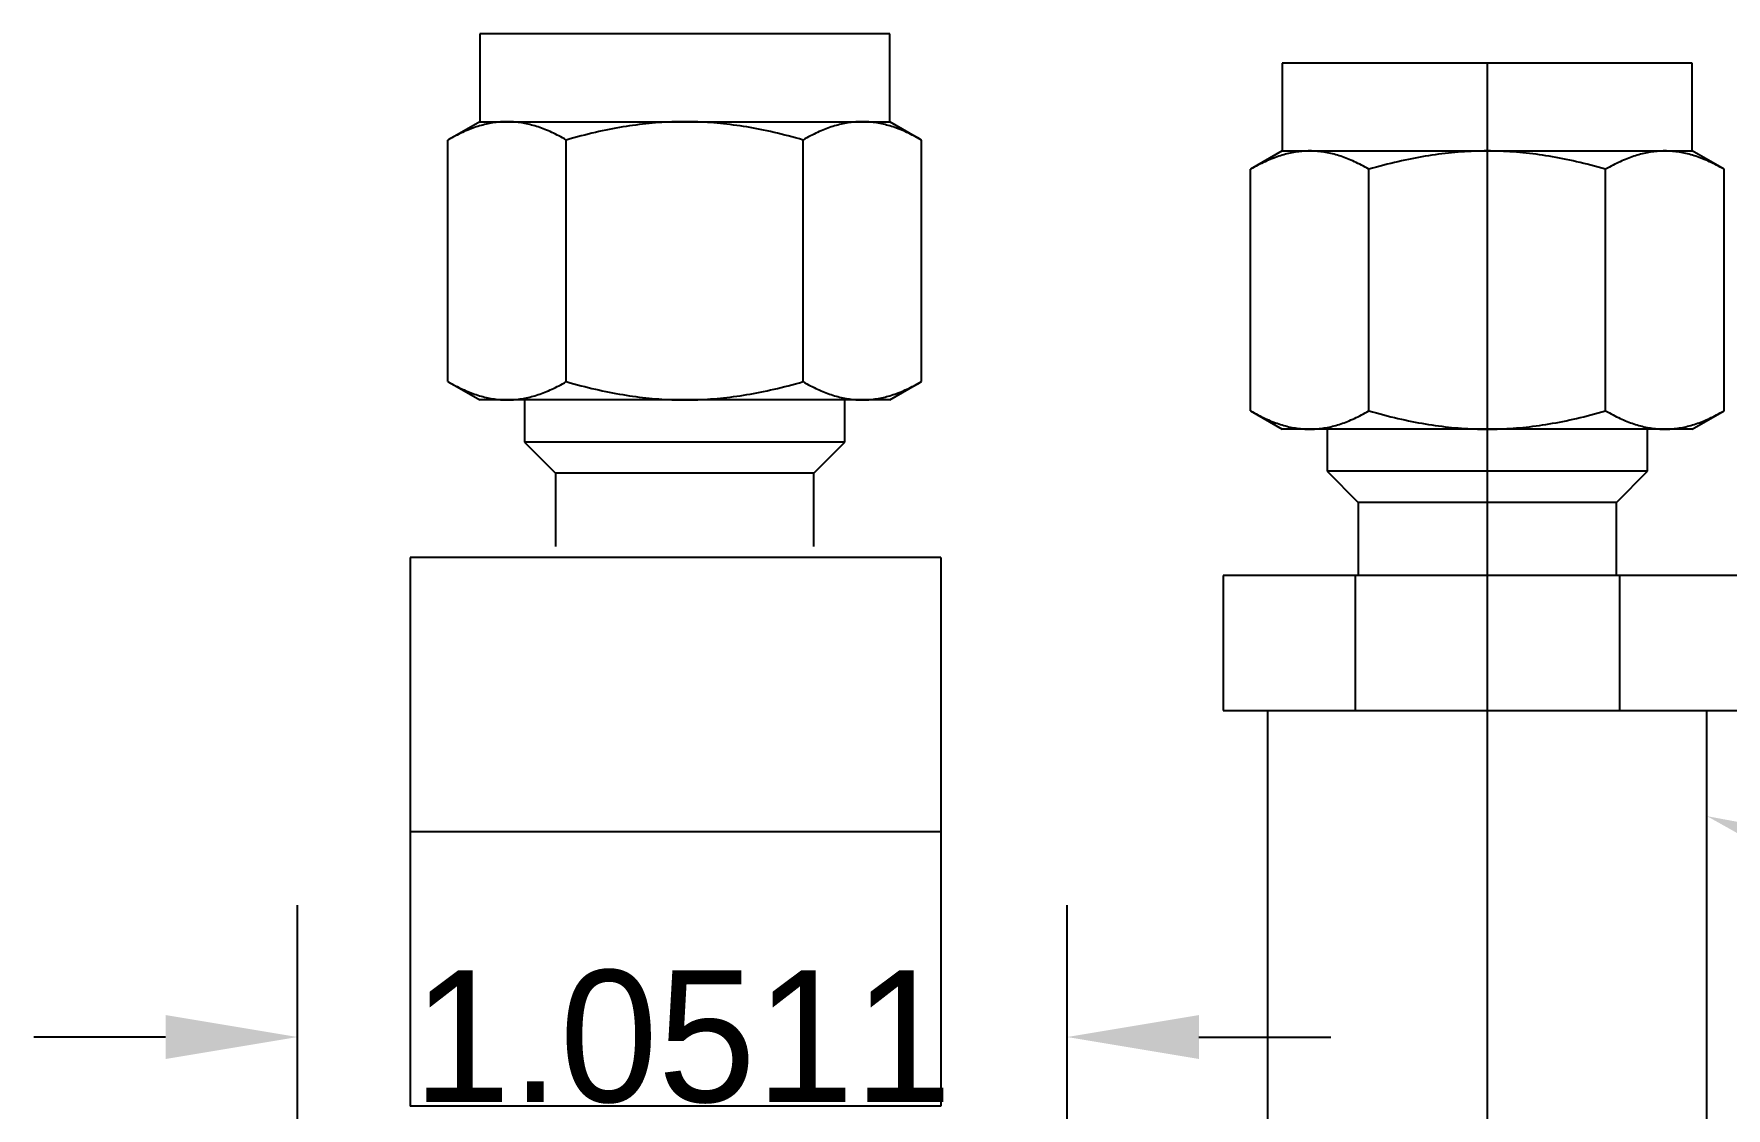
# Model space of a CAD drawing. Extents: x 22.1 to 29.7, y -15.3 to -5.1.
# Drawn here: x 24.88 to 27.191, y -6.575 to -5.108 of the extents above; entities that cross this region are included whole.
import ezdxf
from ezdxf import colors
from ezdxf.entities.mleader import LeaderData, LeaderLine
from ezdxf.math import Vec2, Vec3

# ---------------------------------------------------------------- set-up
doc = ezdxf.new("R2010")
doc.units = 0
doc.header["$MEASUREMENT"] = 0
doc.linetypes.add('CENTER2', pattern=[28.575, 19.05, -3.175, 3.175, -3.175])
doc.layers.get('0').update_dxf_attribs({"linetype": 'CONTINUOUS'})
doc.layers.get('Defpoints').update_dxf_attribs({"linetype": 'CONTINUOUS'})
doc.layers.add('TRDETAIL3', color=7, linetype='CONTINUOUS')
doc.layers.add('TRMODEL1', color=7, linetype='CONTINUOUS')
doc.dimstyles.get("Standard").update_dxf_attribs({"dimtxt": 0.18, "dimasz": 0.18, "dimexe": 0.18, "dimexo": 0.0625, "dimgap": 0.09, "dimtad": 0, "dimtih": 1, "dimtoh": 1, "dimdec": 4, "dimzin": 0, "dimdsep": 46, "dimtxsty": 'Standard', "dimcen": 0.09, "dimadec": 0, "dimazin": 0, "dimtfac": 1, "dimtdec": 4, "dimtofl": 0, "dimtmove": 0, "dimatfit": 3, "dimfxl": 1, "dimtolj": 1, "dimtzin": 0, "dimarcsym": 0})

# ---------------------------------------------------------------- blocks, each defined once
blk = doc.blocks.new('*D20')
at = {"color": 0, "linetype": 'Continuous', "lineweight": -2, "transparency": 16777216}
for p, q in [((25.2398, -7.3532), (25.2398, -6.2978)), ((26.291, -7.3532), (26.291, -6.2978)), ((25.0598, -6.4778), (24.8798, -6.4778)), ((26.471, -6.4778), (26.651, -6.4778))]:
    blk.add_line(p, q, dxfattribs=at)
at = {"color": 0, "linetype": 'Continuous', "transparency": 16777216}
for points in [[(25.0598, -6.4478), (25.0598, -6.5078), (25.2398, -6.4778)], [(26.471, -6.4478), (26.471, -6.5078), (26.291, -6.4778)]]:
    blk.add_solid(points, dxfattribs=at)
at = {"layer": 'Defpoints', "color": 0, "linetype": 'Continuous', "transparency": 16777216}
for p in [(26.291, -6.4778), (25.2398, -7.4157), (26.291, -7.4157)]:
    blk.add_point(p, dxfattribs=at)
at = {"color": 0, "linetype": 'Continuous', "transparency": 16777216, "insert": (25.7654, -6.4778), "char_height": 0.18, "attachment_point": 5}
blk.add_mtext('\\A1;1.0511', dxfattribs=at)

msp = doc.modelspace()

# ---------------------------------------------------------------- linework, layer by layer
at = {"color": 252, "linetype": 'Continuous'}
for p, q in [((26.1187, -5.82305), (25.3937, -5.82305)), ((25.3937, -5.82305), (25.3937, -6.57226)), ((26.1187, -5.82305), (26.1187, -6.57226)), ((26.1187, -6.57226), (25.3937, -6.57226))]:
    msp.add_line(p, q, dxfattribs=at)
at = {"layer": 'TRDETAIL3', "color": 252, "linetype": 'CENTER2'}
for p, q in [((26.86479, -5.14762), (26.86479, -8.37762)), ((26.1187, -6.19766), (25.3937, -6.19766))]:
    msp.add_line(p, q, dxfattribs=at)
at = {"layer": 'TRMODEL1', "color": 252, "linetype": 'Continuous'}
for p, q in [((26.0487, -5.10766), (25.4887, -5.10766)), ((25.4887, -5.10766), (25.4887, -5.22766)), ((26.0487, -5.22766), (26.0487, -5.10766)), ((27.14479, -5.14762), (26.58479, -5.14762)), ((26.58479, -5.14762), (26.58479, -5.26762)), ((27.14479, -5.26762), (27.14479, -5.14762)), ((25.4887, -5.22766), (25.44539, -5.25267)), ((25.45793, -5.24586), (25.45547, -5.24713)), ((25.46037, -5.24464), (25.45793, -5.24586)), ((25.4628, -5.24347), (25.46037, -5.24464)), ((25.4652, -5.24234), (25.4628, -5.24347)), ((25.46759, -5.24126), (25.4652, -5.24234)), ((25.46996, -5.24022), (25.46759, -5.24126)), ((25.47231, -5.23923), (25.46996, -5.24022)), ((25.47465, -5.23828), (25.47231, -5.23923)), ((25.47697, -5.23737), (25.47465, -5.23828)), ((25.47928, -5.2365), (25.47697, -5.23737)), ((25.48158, -5.23567), (25.47928, -5.2365)), ((25.48387, -5.23489), (25.48158, -5.23567)), ((25.48614, -5.23415), (25.48387, -5.23489)), ((25.48841, -5.23345), (25.48614, -5.23415)), ((25.49067, -5.23279), (25.48841, -5.23345)), ((25.4887, -5.22766), (25.52622, -5.22766)), ((25.49292, -5.23217), (25.49067, -5.23279)), ((25.49516, -5.23159), (25.49292, -5.23217)), ((25.49739, -5.23105), (25.49516, -5.23159)), ((25.49962, -5.23055), (25.49739, -5.23105)), ((25.50185, -5.23009), (25.49962, -5.23055)), ((25.50407, -5.22967), (25.50185, -5.23009)), ((25.50628, -5.22929), (25.50407, -5.22967)), ((25.5085, -5.22895), (25.50628, -5.22929)), ((25.51071, -5.22865), (25.5085, -5.22895)), ((25.51292, -5.22838), (25.51071, -5.22865)), ((25.51513, -5.22816), (25.51292, -5.22838)), ((25.51735, -5.22798), (25.51513, -5.22816)), ((25.51956, -5.22784), (25.51735, -5.22798)), ((25.52177, -5.22774), (25.51956, -5.22784)), ((25.52399, -5.22768), (25.52177, -5.22774)), ((25.52622, -5.22766), (25.52399, -5.22768)), ((25.52844, -5.22768), (25.52622, -5.22766)), ((25.52622, -5.22766), (25.7687, -5.22766)), ((25.53066, -5.22774), (25.52844, -5.22768)), ((25.53287, -5.22784), (25.53066, -5.22774)), ((25.53509, -5.22798), (25.53287, -5.22784)), ((25.5373, -5.22816), (25.53509, -5.22798)), ((25.53951, -5.22838), (25.5373, -5.22816)), ((25.54172, -5.22865), (25.53951, -5.22838)), ((25.54393, -5.22895), (25.54172, -5.22865)), ((25.54615, -5.22929), (25.54393, -5.22895)), ((25.54836, -5.22967), (25.54615, -5.22929)), ((25.55058, -5.23009), (25.54836, -5.22967)), ((25.55281, -5.23055), (25.55058, -5.23009)), ((25.55504, -5.23105), (25.55281, -5.23055)), ((25.55727, -5.23159), (25.55504, -5.23105)), ((25.55951, -5.23217), (25.55727, -5.23159)), ((25.56176, -5.23279), (25.55951, -5.23217)), ((25.56402, -5.23345), (25.56176, -5.23279)), ((25.56629, -5.23415), (25.56402, -5.23345)), ((25.56856, -5.23489), (25.56629, -5.23415)), ((25.57085, -5.23567), (25.56856, -5.23489)), ((25.57315, -5.2365), (25.57085, -5.23567)), ((25.57546, -5.23737), (25.57315, -5.2365)), ((25.57778, -5.23828), (25.57546, -5.23737)), ((25.58012, -5.23923), (25.57778, -5.23828)), ((25.58248, -5.24022), (25.58012, -5.23923)), ((25.58485, -5.24126), (25.58248, -5.24022)), ((25.58723, -5.24234), (25.58485, -5.24126)), ((25.58964, -5.24347), (25.58723, -5.24234)), ((25.59206, -5.24464), (25.58964, -5.24347)), ((25.5945, -5.24586), (25.59206, -5.24464)), ((25.59696, -5.24713), (25.5945, -5.24586)), ((25.63213, -5.24586), (25.62721, -5.24713)), ((25.63702, -5.24464), (25.63213, -5.24586)), ((25.64186, -5.24347), (25.63702, -5.24464)), ((25.64667, -5.24234), (25.64186, -5.24347)), ((25.65144, -5.24126), (25.64667, -5.24234)), ((25.65618, -5.24022), (25.65144, -5.24126)), ((25.66089, -5.23923), (25.65618, -5.24022)), ((25.66557, -5.23828), (25.66089, -5.23923)), ((25.67021, -5.23737), (25.66557, -5.23828)), ((25.67484, -5.2365), (25.67021, -5.23737)), ((25.67943, -5.23567), (25.67484, -5.2365)), ((25.68401, -5.23489), (25.67943, -5.23567)), ((25.68856, -5.23415), (25.68401, -5.23489)), ((25.69309, -5.23345), (25.68856, -5.23415)), ((25.69761, -5.23279), (25.69309, -5.23345)), ((25.70211, -5.23217), (25.69761, -5.23279)), ((25.70659, -5.23159), (25.70211, -5.23217)), ((25.71106, -5.23105), (25.70659, -5.23159)), ((25.71552, -5.23055), (25.71106, -5.23105)), ((25.71997, -5.23009), (25.71552, -5.23055)), ((25.72441, -5.22967), (25.71997, -5.23009)), ((25.72884, -5.22929), (25.72441, -5.22967)), ((25.73327, -5.22895), (25.72884, -5.22929)), ((25.73769, -5.22865), (25.73327, -5.22895)), ((25.74212, -5.22838), (25.73769, -5.22865)), ((25.74654, -5.22816), (25.74212, -5.22838)), ((25.75096, -5.22798), (25.74654, -5.22816)), ((25.75539, -5.22784), (25.75096, -5.22798)), ((25.75982, -5.22774), (25.75539, -5.22784)), ((25.76426, -5.22768), (25.75982, -5.22774)), ((25.7687, -5.22766), (25.76426, -5.22768)), ((25.7687, -5.22766), (26.01119, -5.22766)), ((25.77315, -5.22768), (25.7687, -5.22766)), ((25.77759, -5.22774), (25.77315, -5.22768)), ((25.78202, -5.22784), (25.77759, -5.22774)), ((25.78644, -5.22798), (25.78202, -5.22784)), ((25.79087, -5.22816), (25.78644, -5.22798)), ((25.79529, -5.22838), (25.79087, -5.22816)), ((25.79971, -5.22865), (25.79529, -5.22838)), ((25.80414, -5.22895), (25.79971, -5.22865)), ((25.80856, -5.22929), (25.80414, -5.22895)), ((25.813, -5.22967), (25.80856, -5.22929)), ((25.81744, -5.23009), (25.813, -5.22967)), ((25.82189, -5.23055), (25.81744, -5.23009)), ((25.82635, -5.23105), (25.82189, -5.23055)), ((25.83082, -5.23159), (25.82635, -5.23105)), ((25.8353, -5.23217), (25.83082, -5.23159)), ((25.8398, -5.23279), (25.8353, -5.23217)), ((25.84431, -5.23345), (25.8398, -5.23279)), ((25.84885, -5.23415), (25.84431, -5.23345)), ((25.8534, -5.23489), (25.84885, -5.23415)), ((25.85797, -5.23567), (25.8534, -5.23489)), ((25.86257, -5.2365), (25.85797, -5.23567)), ((25.86719, -5.23737), (25.86257, -5.2365)), ((25.87184, -5.23828), (25.86719, -5.23737)), ((25.87652, -5.23923), (25.87184, -5.23828)), ((25.88122, -5.24022), (25.87652, -5.23923)), ((25.88596, -5.24126), (25.88122, -5.24022)), ((25.89073, -5.24234), (25.88596, -5.24126)), ((25.89554, -5.24347), (25.89073, -5.24234)), ((25.90039, -5.24464), (25.89554, -5.24347)), ((25.90527, -5.24586), (25.90039, -5.24464)), ((25.9102, -5.24713), (25.90527, -5.24586)), ((25.9429, -5.24586), (25.94044, -5.24713)), ((25.94535, -5.24464), (25.9429, -5.24586)), ((25.94777, -5.24347), (25.94535, -5.24464)), ((25.95017, -5.24234), (25.94777, -5.24347)), ((25.95256, -5.24126), (25.95017, -5.24234)), ((25.95493, -5.24022), (25.95256, -5.24126)), ((25.95728, -5.23923), (25.95493, -5.24022)), ((25.95962, -5.23828), (25.95728, -5.23923)), ((25.96195, -5.23737), (25.95962, -5.23828)), ((25.96426, -5.2365), (25.96195, -5.23737)), ((25.96656, -5.23567), (25.96426, -5.2365)), ((25.96884, -5.23489), (25.96656, -5.23567)), ((25.97112, -5.23415), (25.96884, -5.23489)), ((25.97339, -5.23345), (25.97112, -5.23415)), ((25.97564, -5.23279), (25.97339, -5.23345)), ((25.97789, -5.23217), (25.97564, -5.23279)), ((25.98013, -5.23159), (25.97789, -5.23217)), ((25.98237, -5.23105), (25.98013, -5.23159)), ((25.9846, -5.23055), (25.98237, -5.23105)), ((25.98682, -5.23009), (25.9846, -5.23055)), ((25.98904, -5.22967), (25.98682, -5.23009)), ((25.99126, -5.22929), (25.98904, -5.22967)), ((25.99347, -5.22895), (25.99126, -5.22929)), ((25.99569, -5.22865), (25.99347, -5.22895)), ((25.9979, -5.22838), (25.99569, -5.22865)), ((26.00011, -5.22816), (25.9979, -5.22838)), ((26.00232, -5.22798), (26.00011, -5.22816)), ((26.00453, -5.22784), (26.00232, -5.22798)), ((26.00675, -5.22774), (26.00453, -5.22784)), ((26.00897, -5.22768), (26.00675, -5.22774)), ((26.01119, -5.22766), (26.00897, -5.22768)), ((26.01119, -5.22766), (26.0487, -5.22766)), ((26.01341, -5.22768), (26.01119, -5.22766)), ((26.01563, -5.22774), (26.01341, -5.22768)), ((26.01785, -5.22784), (26.01563, -5.22774)), ((26.02006, -5.22798), (26.01785, -5.22784)), ((26.02227, -5.22816), (26.02006, -5.22798)), ((26.02448, -5.22838), (26.02227, -5.22816)), ((26.02669, -5.22865), (26.02448, -5.22838)), ((26.02891, -5.22895), (26.02669, -5.22865)), ((26.03112, -5.22929), (26.02891, -5.22895)), ((26.03334, -5.22967), (26.03112, -5.22929)), ((26.03556, -5.23009), (26.03334, -5.22967)), ((26.03778, -5.23055), (26.03556, -5.23009)), ((26.04001, -5.23105), (26.03778, -5.23055)), ((26.04225, -5.23159), (26.04001, -5.23105)), ((26.04449, -5.23217), (26.04225, -5.23159)), ((26.04674, -5.23279), (26.04449, -5.23217)), ((26.04899, -5.23345), (26.04674, -5.23279)), ((26.09202, -5.25267), (26.0487, -5.22766)), ((26.05126, -5.23415), (26.04899, -5.23345)), ((26.05354, -5.23489), (26.05126, -5.23415)), ((26.05582, -5.23567), (26.05354, -5.23489)), ((26.05812, -5.2365), (26.05582, -5.23567)), ((26.06043, -5.23737), (26.05812, -5.2365)), ((26.06276, -5.23828), (26.06043, -5.23737)), ((26.0651, -5.23923), (26.06276, -5.23828)), ((26.06745, -5.24022), (26.0651, -5.23923)), ((26.06982, -5.24126), (26.06745, -5.24022)), ((26.07221, -5.24234), (26.06982, -5.24126)), ((26.07461, -5.24347), (26.07221, -5.24234)), ((26.07703, -5.24464), (26.07461, -5.24347)), ((26.07948, -5.24586), (26.07703, -5.24464)), ((26.08194, -5.24713), (26.07948, -5.24586)), ((25.44794, -5.25121), (25.44539, -5.25267)), ((25.44539, -5.58265), (25.44539, -5.25267)), ((25.45047, -5.2498), (25.44794, -5.25121)), ((25.45298, -5.24844), (25.45047, -5.2498)), ((25.45547, -5.24713), (25.45298, -5.24844)), ((25.59945, -5.24844), (25.59696, -5.24713)), ((25.60196, -5.2498), (25.59945, -5.24844)), ((25.60449, -5.25121), (25.60196, -5.2498)), ((25.60704, -5.25267), (25.60449, -5.25121)), ((25.61216, -5.25121), (25.60704, -5.25267)), ((25.60704, -5.58265), (25.60704, -5.25267)), ((25.61722, -5.2498), (25.61216, -5.25121)), ((25.62224, -5.24844), (25.61722, -5.2498)), ((25.62721, -5.24713), (25.62224, -5.24844)), ((25.91517, -5.24844), (25.9102, -5.24713)), ((25.92019, -5.2498), (25.91517, -5.24844)), ((25.92525, -5.25121), (25.92019, -5.2498)), ((25.93036, -5.25267), (25.92525, -5.25121)), ((25.93292, -5.25121), (25.93036, -5.25267)), ((25.93036, -5.58265), (25.93036, -5.25267)), ((25.93545, -5.2498), (25.93292, -5.25121)), ((25.93796, -5.24844), (25.93545, -5.2498)), ((25.94044, -5.24713), (25.93796, -5.24844)), ((26.08442, -5.24844), (26.08194, -5.24713)), ((26.08693, -5.2498), (26.08442, -5.24844)), ((26.08946, -5.25121), (26.08693, -5.2498)), ((26.09202, -5.25267), (26.08946, -5.25121)), ((26.09202, -5.58265), (26.09202, -5.25267)), ((26.58479, -5.26762), (26.54147, -5.29263)), ((26.58479, -5.26762), (26.6223, -5.26762)), ((26.60237, -5.26925), (26.60015, -5.26963)), ((26.60458, -5.26891), (26.60237, -5.26925)), ((26.60679, -5.26861), (26.60458, -5.26891)), ((26.60901, -5.26835), (26.60679, -5.26861)), ((26.61122, -5.26813), (26.60901, -5.26835)), ((26.61343, -5.26795), (26.61122, -5.26813)), ((26.61564, -5.26781), (26.61343, -5.26795)), ((26.61786, -5.2677), (26.61564, -5.26781)), ((26.62008, -5.26764), (26.61786, -5.2677)), ((26.6223, -5.26762), (26.62008, -5.26764)), ((26.6223, -5.26762), (26.86479, -5.26762)), ((26.62452, -5.26764), (26.6223, -5.26762)), ((26.62674, -5.2677), (26.62452, -5.26764)), ((26.62896, -5.26781), (26.62674, -5.2677)), ((26.63117, -5.26795), (26.62896, -5.26781)), ((26.63338, -5.26813), (26.63117, -5.26795)), ((26.63559, -5.26835), (26.63338, -5.26813)), ((26.6378, -5.26861), (26.63559, -5.26835)), ((26.64002, -5.26891), (26.6378, -5.26861)), ((26.64223, -5.26925), (26.64002, -5.26891)), ((26.64445, -5.26963), (26.64223, -5.26925)), ((26.82492, -5.26925), (26.82049, -5.26963)), ((26.82935, -5.26891), (26.82492, -5.26925)), ((26.83378, -5.26861), (26.82935, -5.26891)), ((26.8382, -5.26835), (26.83378, -5.26861)), ((26.84262, -5.26813), (26.8382, -5.26835)), ((26.84704, -5.26795), (26.84262, -5.26813)), ((26.85147, -5.26781), (26.84704, -5.26795)), ((26.8559, -5.2677), (26.85147, -5.26781)), ((26.86034, -5.26764), (26.8559, -5.2677)), ((26.86479, -5.26762), (26.86034, -5.26764)), ((26.86923, -5.26764), (26.86479, -5.26762)), ((26.86479, -5.26762), (27.10727, -5.26762)), ((26.87367, -5.2677), (26.86923, -5.26764)), ((26.8781, -5.26781), (26.87367, -5.2677)), ((26.88253, -5.26795), (26.8781, -5.26781)), ((26.88695, -5.26813), (26.88253, -5.26795)), ((26.89137, -5.26835), (26.88695, -5.26813)), ((26.89579, -5.26861), (26.89137, -5.26835)), ((26.90022, -5.26891), (26.89579, -5.26861)), ((26.90465, -5.26925), (26.90022, -5.26891)), ((26.90908, -5.26963), (26.90465, -5.26925)), ((27.08734, -5.26925), (27.08512, -5.26963)), ((27.08956, -5.26891), (27.08734, -5.26925)), ((27.09177, -5.26861), (27.08956, -5.26891)), ((27.09398, -5.26835), (27.09177, -5.26861)), ((27.09619, -5.26813), (27.09398, -5.26835)), ((27.0984, -5.26795), (27.09619, -5.26813)), ((27.10062, -5.26781), (27.0984, -5.26795)), ((27.10283, -5.2677), (27.10062, -5.26781)), ((27.10505, -5.26764), (27.10283, -5.2677)), ((27.10727, -5.26762), (27.10505, -5.26764)), ((27.1095, -5.26764), (27.10727, -5.26762)), ((27.10727, -5.26762), (27.14479, -5.26762)), ((27.11171, -5.2677), (27.1095, -5.26764)), ((27.11393, -5.26781), (27.11171, -5.2677)), ((27.11614, -5.26795), (27.11393, -5.26781)), ((27.11835, -5.26813), (27.11614, -5.26795)), ((27.12057, -5.26835), (27.11835, -5.26813)), ((27.12278, -5.26861), (27.12057, -5.26835)), ((27.12499, -5.26891), (27.12278, -5.26861)), ((27.1272, -5.26925), (27.12499, -5.26891)), ((27.12942, -5.26963), (27.1272, -5.26925)), ((27.1881, -5.29263), (27.14479, -5.26762)), ((26.54403, -5.29117), (26.54147, -5.29263)), ((26.54656, -5.28976), (26.54403, -5.29117)), ((26.54906, -5.2884), (26.54656, -5.28976)), ((26.55155, -5.28709), (26.54906, -5.2884)), ((26.55401, -5.28583), (26.55155, -5.28709)), ((26.55646, -5.28461), (26.55401, -5.28583)), ((26.55888, -5.28344), (26.55646, -5.28461)), ((26.56128, -5.28231), (26.55888, -5.28344)), ((26.56367, -5.28123), (26.56128, -5.28231)), ((26.56604, -5.28019), (26.56367, -5.28123)), ((26.56839, -5.27919), (26.56604, -5.28019)), ((26.57073, -5.27824), (26.56839, -5.27919)), ((26.57305, -5.27733), (26.57073, -5.27824)), ((26.57537, -5.27647), (26.57305, -5.27733)), ((26.57766, -5.27564), (26.57537, -5.27647)), ((26.57995, -5.27486), (26.57766, -5.27564)), ((26.58223, -5.27411), (26.57995, -5.27486)), ((26.58449, -5.27341), (26.58223, -5.27411)), ((26.58675, -5.27275), (26.58449, -5.27341)), ((26.589, -5.27213), (26.58675, -5.27275)), ((26.59124, -5.27155), (26.589, -5.27213)), ((26.59348, -5.27101), (26.59124, -5.27155)), ((26.59571, -5.27051), (26.59348, -5.27101)), ((26.59793, -5.27005), (26.59571, -5.27051)), ((26.60015, -5.26963), (26.59793, -5.27005)), ((26.64667, -5.27005), (26.64445, -5.26963)), ((26.64889, -5.27051), (26.64667, -5.27005)), ((26.65112, -5.27101), (26.64889, -5.27051)), ((26.65335, -5.27155), (26.65112, -5.27101)), ((26.6556, -5.27213), (26.65335, -5.27155)), ((26.65785, -5.27275), (26.6556, -5.27213)), ((26.6601, -5.27341), (26.65785, -5.27275)), ((26.66237, -5.27411), (26.6601, -5.27341)), ((26.66465, -5.27486), (26.66237, -5.27411)), ((26.66693, -5.27564), (26.66465, -5.27486)), ((26.66923, -5.27647), (26.66693, -5.27564)), ((26.67154, -5.27733), (26.66923, -5.27647)), ((26.67387, -5.27824), (26.67154, -5.27733)), ((26.67621, -5.27919), (26.67387, -5.27824)), ((26.67856, -5.28019), (26.67621, -5.27919)), ((26.68093, -5.28123), (26.67856, -5.28019)), ((26.68331, -5.28231), (26.68093, -5.28123)), ((26.68572, -5.28344), (26.68331, -5.28231)), ((26.68814, -5.28461), (26.68572, -5.28344)), ((26.69058, -5.28583), (26.68814, -5.28461)), ((26.69305, -5.28709), (26.69058, -5.28583)), ((26.69553, -5.2884), (26.69305, -5.28709)), ((26.69804, -5.28976), (26.69553, -5.2884)), ((26.70057, -5.29117), (26.69804, -5.28976)), ((26.70313, -5.29263), (26.70057, -5.29117)), ((26.70824, -5.29117), (26.70313, -5.29263)), ((26.7133, -5.28976), (26.70824, -5.29117)), ((26.71832, -5.2884), (26.7133, -5.28976)), ((26.72329, -5.28709), (26.71832, -5.2884)), ((26.72821, -5.28583), (26.72329, -5.28709)), ((26.7331, -5.28461), (26.72821, -5.28583)), ((26.73795, -5.28344), (26.7331, -5.28461)), ((26.74275, -5.28231), (26.73795, -5.28344)), ((26.74753, -5.28123), (26.74275, -5.28231)), ((26.75226, -5.28019), (26.74753, -5.28123)), ((26.75697, -5.27919), (26.75226, -5.28019)), ((26.76165, -5.27824), (26.75697, -5.27919)), ((26.7663, -5.27733), (26.76165, -5.27824)), ((26.77092, -5.27647), (26.7663, -5.27733)), ((26.77552, -5.27564), (26.77092, -5.27647)), ((26.78009, -5.27486), (26.77552, -5.27564)), ((26.78464, -5.27411), (26.78009, -5.27486)), ((26.78918, -5.27341), (26.78464, -5.27411)), ((26.79369, -5.27275), (26.78918, -5.27341)), ((26.79819, -5.27213), (26.79369, -5.27275)), ((26.80267, -5.27155), (26.79819, -5.27213)), ((26.80714, -5.27101), (26.80267, -5.27155)), ((26.8116, -5.27051), (26.80714, -5.27101)), ((26.81605, -5.27005), (26.8116, -5.27051)), ((26.82049, -5.26963), (26.81605, -5.27005)), ((26.91352, -5.27005), (26.90908, -5.26963)), ((26.91797, -5.27051), (26.91352, -5.27005)), ((26.92243, -5.27101), (26.91797, -5.27051)), ((26.9269, -5.27155), (26.92243, -5.27101)), ((26.93138, -5.27213), (26.9269, -5.27155)), ((26.93588, -5.27275), (26.93138, -5.27213)), ((26.94039, -5.27341), (26.93588, -5.27275)), ((26.94493, -5.27411), (26.94039, -5.27341)), ((26.94948, -5.27486), (26.94493, -5.27411)), ((26.95405, -5.27564), (26.94948, -5.27486)), ((26.95865, -5.27647), (26.95405, -5.27564)), ((26.96327, -5.27733), (26.95865, -5.27647)), ((26.96792, -5.27824), (26.96327, -5.27733)), ((26.9726, -5.27919), (26.96792, -5.27824)), ((26.97731, -5.28019), (26.9726, -5.27919)), ((26.98204, -5.28123), (26.97731, -5.28019)), ((26.98682, -5.28231), (26.98204, -5.28123)), ((26.99163, -5.28344), (26.98682, -5.28231)), ((26.99647, -5.28461), (26.99163, -5.28344)), ((27.00136, -5.28583), (26.99647, -5.28461)), ((27.00628, -5.28709), (27.00136, -5.28583)), ((27.01125, -5.2884), (27.00628, -5.28709)), ((27.01627, -5.28976), (27.01125, -5.2884)), ((27.02133, -5.29117), (27.01627, -5.28976)), ((27.02644, -5.29263), (27.02133, -5.29117)), ((27.029, -5.29117), (27.02644, -5.29263)), ((27.03153, -5.28976), (27.029, -5.29117)), ((27.03404, -5.2884), (27.03153, -5.28976)), ((27.03652, -5.28709), (27.03404, -5.2884)), ((27.03899, -5.28583), (27.03652, -5.28709)), ((27.04143, -5.28461), (27.03899, -5.28583)), ((27.04385, -5.28344), (27.04143, -5.28461)), ((27.04626, -5.28231), (27.04385, -5.28344)), ((27.04864, -5.28123), (27.04626, -5.28231)), ((27.05101, -5.28019), (27.04864, -5.28123)), ((27.05337, -5.27919), (27.05101, -5.28019)), ((27.0557, -5.27824), (27.05337, -5.27919)), ((27.05803, -5.27733), (27.0557, -5.27824)), ((27.06034, -5.27647), (27.05803, -5.27733)), ((27.06264, -5.27564), (27.06034, -5.27647)), ((27.06493, -5.27486), (27.06264, -5.27564)), ((27.0672, -5.27411), (27.06493, -5.27486)), ((27.06947, -5.27341), (27.0672, -5.27411)), ((27.07173, -5.27275), (27.06947, -5.27341)), ((27.07397, -5.27213), (27.07173, -5.27275)), ((27.07622, -5.27155), (27.07397, -5.27213)), ((27.07845, -5.27101), (27.07622, -5.27155)), ((27.08068, -5.27051), (27.07845, -5.27101)), ((27.0829, -5.27005), (27.08068, -5.27051)), ((27.08512, -5.26963), (27.0829, -5.27005)), ((27.13164, -5.27005), (27.12942, -5.26963)), ((27.13386, -5.27051), (27.13164, -5.27005)), ((27.13609, -5.27101), (27.13386, -5.27051)), ((27.13833, -5.27155), (27.13609, -5.27101)), ((27.14057, -5.27213), (27.13833, -5.27155)), ((27.14282, -5.27275), (27.14057, -5.27213)), ((27.14508, -5.27341), (27.14282, -5.27275)), ((27.14734, -5.27411), (27.14508, -5.27341)), ((27.14962, -5.27486), (27.14734, -5.27411)), ((27.15191, -5.27564), (27.14962, -5.27486)), ((27.15421, -5.27647), (27.15191, -5.27564)), ((27.15652, -5.27733), (27.15421, -5.27647)), ((27.15884, -5.27824), (27.15652, -5.27733)), ((27.16118, -5.27919), (27.15884, -5.27824)), ((27.16353, -5.28019), (27.16118, -5.27919)), ((27.1659, -5.28123), (27.16353, -5.28019)), ((27.16829, -5.28231), (27.1659, -5.28123)), ((27.17069, -5.28344), (27.16829, -5.28231)), ((27.17312, -5.28461), (27.17069, -5.28344)), ((27.17556, -5.28583), (27.17312, -5.28461)), ((27.17802, -5.28709), (27.17556, -5.28583)), ((27.18051, -5.2884), (27.17802, -5.28709)), ((27.18301, -5.28976), (27.18051, -5.2884)), ((27.18555, -5.29117), (27.18301, -5.28976)), ((27.1881, -5.29263), (27.18555, -5.29117)), ((26.54147, -5.62261), (26.54147, -5.29263)), ((26.70313, -5.62261), (26.70313, -5.29263)), ((27.02644, -5.62261), (27.02644, -5.29263)), ((27.1881, -5.62261), (27.1881, -5.29263)), ((25.44539, -5.58265), (25.44794, -5.58411)), ((25.44539, -5.58265), (25.4887, -5.60766)), ((25.44794, -5.58411), (25.45047, -5.58552)), ((25.45047, -5.58552), (25.45298, -5.58688)), ((25.45298, -5.58688), (25.45547, -5.58819)), ((25.45547, -5.58819), (25.45793, -5.58945)), ((25.45793, -5.58945), (25.46037, -5.59067)), ((25.46037, -5.59067), (25.4628, -5.59184)), ((25.4628, -5.59184), (25.4652, -5.59297)), ((25.4652, -5.59297), (25.46759, -5.59405)), ((25.58485, -5.59405), (25.58723, -5.59297)), ((25.58723, -5.59297), (25.58964, -5.59184)), ((25.58964, -5.59184), (25.59206, -5.59067)), ((25.59206, -5.59067), (25.5945, -5.58945)), ((25.5945, -5.58945), (25.59696, -5.58819)), ((25.59696, -5.58819), (25.59945, -5.58688)), ((25.59945, -5.58688), (25.60196, -5.58552)), ((25.60196, -5.58552), (25.60449, -5.58411)), ((25.60449, -5.58411), (25.60704, -5.58265)), ((25.60704, -5.58265), (25.61216, -5.58411)), ((25.61216, -5.58411), (25.61722, -5.58552)), ((25.61722, -5.58552), (25.62224, -5.58688)), ((25.62224, -5.58688), (25.62721, -5.58819)), ((25.62721, -5.58819), (25.63213, -5.58945)), ((25.63213, -5.58945), (25.63702, -5.59067)), ((25.63702, -5.59067), (25.64186, -5.59184)), ((25.64186, -5.59184), (25.64667, -5.59297)), ((25.64667, -5.59297), (25.65144, -5.59405)), ((25.88596, -5.59405), (25.89073, -5.59297)), ((25.89073, -5.59297), (25.89554, -5.59184)), ((25.89554, -5.59184), (25.90039, -5.59067)), ((25.90039, -5.59067), (25.90527, -5.58945)), ((25.90527, -5.58945), (25.9102, -5.58819)), ((25.9102, -5.58819), (25.91517, -5.58688)), ((25.91517, -5.58688), (25.92019, -5.58552)), ((25.92019, -5.58552), (25.92525, -5.58411)), ((25.92525, -5.58411), (25.93036, -5.58265)), ((25.93036, -5.58265), (25.93292, -5.58411)), ((25.93292, -5.58411), (25.93545, -5.58552)), ((25.93545, -5.58552), (25.93796, -5.58688)), ((25.93796, -5.58688), (25.94044, -5.58819)), ((25.94044, -5.58819), (25.9429, -5.58945)), ((25.9429, -5.58945), (25.94535, -5.59067)), ((25.94535, -5.59067), (25.94777, -5.59184)), ((25.94777, -5.59184), (25.95017, -5.59297)), ((25.95017, -5.59297), (25.95256, -5.59405)), ((26.0487, -5.60766), (26.09202, -5.58265)), ((26.06982, -5.59405), (26.07221, -5.59297)), ((26.07221, -5.59297), (26.07461, -5.59184)), ((26.07461, -5.59184), (26.07703, -5.59067)), ((26.07703, -5.59067), (26.07948, -5.58945)), ((26.07948, -5.58945), (26.08194, -5.58819)), ((26.08194, -5.58819), (26.08442, -5.58688)), ((26.08442, -5.58688), (26.08693, -5.58552)), ((26.08693, -5.58552), (26.08946, -5.58411)), ((26.08946, -5.58411), (26.09202, -5.58265)), ((25.46759, -5.59405), (25.46996, -5.59509)), ((25.46996, -5.59509), (25.47231, -5.59609)), ((25.47231, -5.59609), (25.47465, -5.59704)), ((25.47465, -5.59704), (25.47697, -5.59795)), ((25.47697, -5.59795), (25.47928, -5.59882)), ((25.47928, -5.59882), (25.48158, -5.59964)), ((25.48158, -5.59964), (25.48387, -5.60042)), ((25.48387, -5.60042), (25.48614, -5.60117)), ((25.48614, -5.60117), (25.48841, -5.60187)), ((25.48841, -5.60187), (25.49067, -5.60253)), ((25.52622, -5.60766), (25.4887, -5.60766)), ((25.49067, -5.60253), (25.49292, -5.60315)), ((25.49292, -5.60315), (25.49516, -5.60373)), ((25.49516, -5.60373), (25.49739, -5.60427)), ((25.49739, -5.60427), (25.49962, -5.60477)), ((25.49962, -5.60477), (25.50185, -5.60523)), ((25.50185, -5.60523), (25.50407, -5.60565)), ((25.50407, -5.60565), (25.50628, -5.60603)), ((25.50628, -5.60603), (25.5085, -5.60637)), ((25.5085, -5.60637), (25.51071, -5.60667)), ((25.51071, -5.60667), (25.51292, -5.60693)), ((25.51292, -5.60693), (25.51513, -5.60715)), ((25.51513, -5.60715), (25.51735, -5.60733)), ((25.51735, -5.60733), (25.51956, -5.60747)), ((25.51956, -5.60747), (25.52177, -5.60758)), ((25.52177, -5.60758), (25.52399, -5.60764)), ((25.52399, -5.60764), (25.52622, -5.60766)), ((25.52622, -5.60766), (25.52844, -5.60764)), ((25.7687, -5.60766), (25.52622, -5.60766)), ((25.52844, -5.60764), (25.53066, -5.60758)), ((25.53066, -5.60758), (25.53287, -5.60747)), ((25.53287, -5.60747), (25.53509, -5.60733)), ((25.53509, -5.60733), (25.5373, -5.60715)), ((25.5373, -5.60715), (25.53951, -5.60693)), ((25.53951, -5.60693), (25.54172, -5.60667)), ((25.54172, -5.60667), (25.54393, -5.60637)), ((25.54393, -5.60637), (25.54615, -5.60603)), ((25.54615, -5.60603), (25.54836, -5.60565)), ((25.54836, -5.60565), (25.55058, -5.60523)), ((25.54995, -5.60766), (25.54995, -5.66516)), ((25.55058, -5.60523), (25.55281, -5.60477)), ((25.55281, -5.60477), (25.55504, -5.60427)), ((25.55504, -5.60427), (25.55727, -5.60373)), ((25.55727, -5.60373), (25.55951, -5.60315)), ((25.55951, -5.60315), (25.56176, -5.60253)), ((25.56176, -5.60253), (25.56402, -5.60187)), ((25.56402, -5.60187), (25.56629, -5.60117)), ((25.56629, -5.60117), (25.56856, -5.60042)), ((25.56856, -5.60042), (25.57085, -5.59964)), ((25.57085, -5.59964), (25.57315, -5.59882)), ((25.57315, -5.59882), (25.57546, -5.59795)), ((25.57546, -5.59795), (25.57778, -5.59704)), ((25.57778, -5.59704), (25.58012, -5.59609)), ((25.58012, -5.59609), (25.58248, -5.59509)), ((25.58248, -5.59509), (25.58485, -5.59405)), ((25.65144, -5.59405), (25.65618, -5.59509)), ((25.65618, -5.59509), (25.66089, -5.59609)), ((25.66089, -5.59609), (25.66557, -5.59704)), ((25.66557, -5.59704), (25.67021, -5.59795)), ((25.67021, -5.59795), (25.67484, -5.59882)), ((25.67484, -5.59882), (25.67943, -5.59964)), ((25.67943, -5.59964), (25.68401, -5.60042)), ((25.68401, -5.60042), (25.68856, -5.60117)), ((25.68856, -5.60117), (25.69309, -5.60187)), ((25.69309, -5.60187), (25.69761, -5.60253)), ((25.69761, -5.60253), (25.70211, -5.60315)), ((25.70211, -5.60315), (25.70659, -5.60373)), ((25.70659, -5.60373), (25.71106, -5.60427)), ((25.71106, -5.60427), (25.71552, -5.60477)), ((25.71552, -5.60477), (25.71997, -5.60523)), ((25.71997, -5.60523), (25.72441, -5.60565)), ((25.72441, -5.60565), (25.72884, -5.60603)), ((25.72884, -5.60603), (25.73327, -5.60637)), ((25.73327, -5.60637), (25.73769, -5.60667)), ((25.73769, -5.60667), (25.74212, -5.60693)), ((25.74212, -5.60693), (25.74654, -5.60715)), ((25.74654, -5.60715), (25.75096, -5.60733)), ((25.75096, -5.60733), (25.75539, -5.60747)), ((25.75539, -5.60747), (25.75982, -5.60758)), ((25.75982, -5.60758), (25.76426, -5.60764)), ((25.76426, -5.60764), (25.7687, -5.60766)), ((25.7687, -5.60766), (25.77315, -5.60764)), ((26.01119, -5.60766), (25.7687, -5.60766)), ((25.77315, -5.60764), (25.77759, -5.60758)), ((25.77759, -5.60758), (25.78202, -5.60747)), ((25.78202, -5.60747), (25.78644, -5.60733)), ((25.78644, -5.60733), (25.79087, -5.60715)), ((25.79087, -5.60715), (25.79529, -5.60693)), ((25.79529, -5.60693), (25.79971, -5.60667)), ((25.79971, -5.60667), (25.80414, -5.60637)), ((25.80414, -5.60637), (25.80856, -5.60603)), ((25.80856, -5.60603), (25.813, -5.60565)), ((25.813, -5.60565), (25.81744, -5.60523)), ((25.81744, -5.60523), (25.82189, -5.60477)), ((25.82189, -5.60477), (25.82635, -5.60427)), ((25.82635, -5.60427), (25.83082, -5.60373)), ((25.83082, -5.60373), (25.8353, -5.60315)), ((25.8353, -5.60315), (25.8398, -5.60253)), ((25.8398, -5.60253), (25.84431, -5.60187)), ((25.84431, -5.60187), (25.84885, -5.60117)), ((25.84885, -5.60117), (25.8534, -5.60042)), ((25.8534, -5.60042), (25.85797, -5.59964)), ((25.85797, -5.59964), (25.86257, -5.59882)), ((25.86257, -5.59882), (25.86719, -5.59795)), ((25.86719, -5.59795), (25.87184, -5.59704)), ((25.87184, -5.59704), (25.87652, -5.59609)), ((25.87652, -5.59609), (25.88122, -5.59509)), ((25.88122, -5.59509), (25.88596, -5.59405)), ((25.95256, -5.59405), (25.95493, -5.59509)), ((25.95493, -5.59509), (25.95728, -5.59609)), ((25.95728, -5.59609), (25.95962, -5.59704)), ((25.95962, -5.59704), (25.96195, -5.59795)), ((25.96195, -5.59795), (25.96426, -5.59882)), ((25.96426, -5.59882), (25.96656, -5.59964)), ((25.96656, -5.59964), (25.96884, -5.60042)), ((25.96884, -5.60042), (25.97112, -5.60117)), ((25.97112, -5.60117), (25.97339, -5.60187)), ((25.97339, -5.60187), (25.97564, -5.60253)), ((25.97564, -5.60253), (25.97789, -5.60315)), ((25.97789, -5.60315), (25.98013, -5.60373)), ((25.98013, -5.60373), (25.98237, -5.60427)), ((25.98237, -5.60427), (25.9846, -5.60477)), ((25.9846, -5.60477), (25.98682, -5.60523)), ((25.98682, -5.60523), (25.98904, -5.60565)), ((25.98745, -5.66516), (25.98745, -5.60766)), ((25.98904, -5.60565), (25.99126, -5.60603)), ((25.99126, -5.60603), (25.99347, -5.60637)), ((25.99347, -5.60637), (25.99569, -5.60667)), ((25.99569, -5.60667), (25.9979, -5.60693)), ((25.9979, -5.60693), (26.00011, -5.60715)), ((26.00011, -5.60715), (26.00232, -5.60733)), ((26.00232, -5.60733), (26.00453, -5.60747)), ((26.00453, -5.60747), (26.00675, -5.60758)), ((26.00675, -5.60758), (26.00897, -5.60764)), ((26.00897, -5.60764), (26.01119, -5.60766)), ((26.01119, -5.60766), (26.01341, -5.60764)), ((26.0487, -5.60766), (26.01119, -5.60766)), ((26.01341, -5.60764), (26.01563, -5.60758)), ((26.01563, -5.60758), (26.01785, -5.60747)), ((26.01785, -5.60747), (26.02006, -5.60733)), ((26.02006, -5.60733), (26.02227, -5.60715)), ((26.02227, -5.60715), (26.02448, -5.60693)), ((26.02448, -5.60693), (26.02669, -5.60667)), ((26.02669, -5.60667), (26.02891, -5.60637)), ((26.02891, -5.60637), (26.03112, -5.60603)), ((26.03112, -5.60603), (26.03334, -5.60565)), ((26.03334, -5.60565), (26.03556, -5.60523)), ((26.03556, -5.60523), (26.03778, -5.60477)), ((26.03778, -5.60477), (26.04001, -5.60427)), ((26.04001, -5.60427), (26.04225, -5.60373)), ((26.04225, -5.60373), (26.04449, -5.60315)), ((26.04449, -5.60315), (26.04674, -5.60253)), ((26.04674, -5.60253), (26.04899, -5.60187)), ((26.04899, -5.60187), (26.05126, -5.60117)), ((26.05126, -5.60117), (26.05354, -5.60042)), ((26.05354, -5.60042), (26.05582, -5.59964)), ((26.05582, -5.59964), (26.05812, -5.59882)), ((26.05812, -5.59882), (26.06043, -5.59795)), ((26.06043, -5.59795), (26.06276, -5.59704)), ((26.06276, -5.59704), (26.0651, -5.59609)), ((26.0651, -5.59609), (26.06745, -5.59509)), ((26.06745, -5.59509), (26.06982, -5.59405)), ((26.54147, -5.62261), (26.54403, -5.62407)), ((26.54147, -5.62261), (26.58479, -5.64762)), ((26.54403, -5.62407), (26.54656, -5.62548)), ((26.54656, -5.62548), (26.54906, -5.62684)), ((26.54906, -5.62684), (26.55155, -5.62815)), ((26.55155, -5.62815), (26.55401, -5.62942)), ((26.55401, -5.62942), (26.55646, -5.63064)), ((26.55646, -5.63064), (26.55888, -5.63181)), ((26.55888, -5.63181), (26.56128, -5.63294)), ((26.56128, -5.63294), (26.56367, -5.63402)), ((26.56367, -5.63402), (26.56604, -5.63506)), ((26.56604, -5.63506), (26.56839, -5.63605)), ((26.56839, -5.63605), (26.57073, -5.63701)), ((26.57073, -5.63701), (26.57305, -5.63791)), ((26.57305, -5.63791), (26.57537, -5.63878)), ((26.57537, -5.63878), (26.57766, -5.63961)), ((26.66693, -5.63961), (26.66923, -5.63878)), ((26.66923, -5.63878), (26.67154, -5.63791)), ((26.67154, -5.63791), (26.67387, -5.63701)), ((26.67387, -5.63701), (26.67621, -5.63605)), ((26.67621, -5.63605), (26.67856, -5.63506)), ((26.67856, -5.63506), (26.68093, -5.63402)), ((26.68093, -5.63402), (26.68331, -5.63294)), ((26.68331, -5.63294), (26.68572, -5.63181)), ((26.68572, -5.63181), (26.68814, -5.63064)), ((26.68814, -5.63064), (26.69058, -5.62942)), ((26.69058, -5.62942), (26.69305, -5.62815)), ((26.69305, -5.62815), (26.69553, -5.62684)), ((26.69553, -5.62684), (26.69804, -5.62548)), ((26.69804, -5.62548), (26.70057, -5.62407)), ((26.70057, -5.62407), (26.70313, -5.62261)), ((26.70313, -5.62261), (26.70824, -5.62407)), ((26.70824, -5.62407), (26.7133, -5.62548)), ((26.7133, -5.62548), (26.71832, -5.62684)), ((26.71832, -5.62684), (26.72329, -5.62815)), ((26.72329, -5.62815), (26.72821, -5.62942)), ((26.72821, -5.62942), (26.7331, -5.63064)), ((26.7331, -5.63064), (26.73795, -5.63181)), ((26.73795, -5.63181), (26.74275, -5.63294)), ((26.74275, -5.63294), (26.74753, -5.63402)), ((26.74753, -5.63402), (26.75226, -5.63506)), ((26.75226, -5.63506), (26.75697, -5.63605)), ((26.75697, -5.63605), (26.76165, -5.63701)), ((26.76165, -5.63701), (26.7663, -5.63791)), ((26.7663, -5.63791), (26.77092, -5.63878)), ((26.77092, -5.63878), (26.77552, -5.63961)), ((26.95405, -5.63961), (26.95865, -5.63878)), ((26.95865, -5.63878), (26.96327, -5.63791)), ((26.96327, -5.63791), (26.96792, -5.63701)), ((26.96792, -5.63701), (26.9726, -5.63605)), ((26.9726, -5.63605), (26.97731, -5.63506)), ((26.97731, -5.63506), (26.98204, -5.63402)), ((26.98204, -5.63402), (26.98682, -5.63294)), ((26.98682, -5.63294), (26.99163, -5.63181)), ((26.99163, -5.63181), (26.99647, -5.63064)), ((26.99647, -5.63064), (27.00136, -5.62942)), ((27.00136, -5.62942), (27.00628, -5.62815)), ((27.00628, -5.62815), (27.01125, -5.62684)), ((27.01125, -5.62684), (27.01627, -5.62548)), ((27.01627, -5.62548), (27.02133, -5.62407)), ((27.02133, -5.62407), (27.02644, -5.62261)), ((27.02644, -5.62261), (27.029, -5.62407)), ((27.029, -5.62407), (27.03153, -5.62548)), ((27.03153, -5.62548), (27.03404, -5.62684)), ((27.03404, -5.62684), (27.03652, -5.62815)), ((27.03652, -5.62815), (27.03899, -5.62942)), ((27.03899, -5.62942), (27.04143, -5.63064)), ((27.04143, -5.63064), (27.04385, -5.63181)), ((27.04385, -5.63181), (27.04626, -5.63294)), ((27.04626, -5.63294), (27.04864, -5.63402)), ((27.04864, -5.63402), (27.05101, -5.63506)), ((27.05101, -5.63506), (27.05337, -5.63605)), ((27.05337, -5.63605), (27.0557, -5.63701)), ((27.0557, -5.63701), (27.05803, -5.63791)), ((27.05803, -5.63791), (27.06034, -5.63878)), ((27.06034, -5.63878), (27.06264, -5.63961)), ((27.14479, -5.64762), (27.1881, -5.62261)), ((27.15191, -5.63961), (27.15421, -5.63878)), ((27.15421, -5.63878), (27.15652, -5.63791)), ((27.15652, -5.63791), (27.15884, -5.63701)), ((27.15884, -5.63701), (27.16118, -5.63605)), ((27.16118, -5.63605), (27.16353, -5.63506)), ((27.16353, -5.63506), (27.1659, -5.63402)), ((27.1659, -5.63402), (27.16829, -5.63294)), ((27.16829, -5.63294), (27.17069, -5.63181)), ((27.17069, -5.63181), (27.17312, -5.63064)), ((27.17312, -5.63064), (27.17556, -5.62942)), ((27.17556, -5.62942), (27.17802, -5.62815)), ((27.17802, -5.62815), (27.18051, -5.62684)), ((27.18051, -5.62684), (27.18301, -5.62548)), ((27.18301, -5.62548), (27.18555, -5.62407)), ((27.18555, -5.62407), (27.1881, -5.62261)), ((26.57766, -5.63961), (26.57995, -5.64039)), ((26.57995, -5.64039), (26.58223, -5.64113)), ((26.58223, -5.64113), (26.58449, -5.64183)), ((26.58449, -5.64183), (26.58675, -5.64249)), ((26.6223, -5.64762), (26.58479, -5.64762)), ((26.58675, -5.64249), (26.589, -5.64311)), ((26.589, -5.64311), (26.59124, -5.64369)), ((26.59124, -5.64369), (26.59348, -5.64423)), ((26.59348, -5.64423), (26.59571, -5.64473)), ((26.59571, -5.64473), (26.59793, -5.64519)), ((26.59793, -5.64519), (26.60015, -5.64561)), ((26.60015, -5.64561), (26.60237, -5.64599)), ((26.60237, -5.64599), (26.60458, -5.64633)), ((26.60458, -5.64633), (26.60679, -5.64663)), ((26.60679, -5.64663), (26.60901, -5.6469)), ((26.60901, -5.6469), (26.61122, -5.64712)), ((26.61122, -5.64712), (26.61343, -5.6473)), ((26.61343, -5.6473), (26.61564, -5.64744)), ((26.61564, -5.64744), (26.61786, -5.64754)), ((26.61786, -5.64754), (26.62008, -5.6476)), ((26.62008, -5.6476), (26.6223, -5.64762)), ((26.6223, -5.64762), (26.62452, -5.6476)), ((26.86479, -5.64762), (26.6223, -5.64762)), ((26.62452, -5.6476), (26.62674, -5.64754)), ((26.62674, -5.64754), (26.62896, -5.64744)), ((26.62896, -5.64744), (26.63117, -5.6473)), ((26.63117, -5.6473), (26.63338, -5.64712)), ((26.63338, -5.64712), (26.63559, -5.6469)), ((26.63559, -5.6469), (26.6378, -5.64663)), ((26.6378, -5.64663), (26.64002, -5.64633)), ((26.64002, -5.64633), (26.64223, -5.64599)), ((26.64223, -5.64599), (26.64445, -5.64561)), ((26.64445, -5.64561), (26.64667, -5.64519)), ((26.64604, -5.64762), (26.64604, -5.70512)), ((26.64667, -5.64519), (26.64889, -5.64473)), ((26.64889, -5.64473), (26.65112, -5.64423)), ((26.65112, -5.64423), (26.65335, -5.64369)), ((26.65335, -5.64369), (26.6556, -5.64311)), ((26.6556, -5.64311), (26.65785, -5.64249)), ((26.65785, -5.64249), (26.6601, -5.64183)), ((26.6601, -5.64183), (26.66237, -5.64113)), ((26.66237, -5.64113), (26.66465, -5.64039)), ((26.66465, -5.64039), (26.66693, -5.63961)), ((26.77552, -5.63961), (26.78009, -5.64039)), ((26.78009, -5.64039), (26.78464, -5.64113)), ((26.78464, -5.64113), (26.78918, -5.64183)), ((26.78918, -5.64183), (26.79369, -5.64249)), ((26.79369, -5.64249), (26.79819, -5.64311)), ((26.79819, -5.64311), (26.80267, -5.64369)), ((26.80267, -5.64369), (26.80714, -5.64423)), ((26.80714, -5.64423), (26.8116, -5.64473)), ((26.8116, -5.64473), (26.81605, -5.64519)), ((26.81605, -5.64519), (26.82049, -5.64561)), ((26.82049, -5.64561), (26.82492, -5.64599)), ((26.82492, -5.64599), (26.82935, -5.64633)), ((26.82935, -5.64633), (26.83378, -5.64663)), ((26.83378, -5.64663), (26.8382, -5.6469)), ((26.8382, -5.6469), (26.84262, -5.64712)), ((26.84262, -5.64712), (26.84704, -5.6473)), ((26.84704, -5.6473), (26.85147, -5.64744)), ((26.85147, -5.64744), (26.8559, -5.64754)), ((26.8559, -5.64754), (26.86034, -5.6476)), ((26.86034, -5.6476), (26.86479, -5.64762)), ((26.86479, -5.64762), (26.86923, -5.6476)), ((27.10727, -5.64762), (26.86479, -5.64762)), ((26.86923, -5.6476), (26.87367, -5.64754)), ((26.87367, -5.64754), (26.8781, -5.64744)), ((26.8781, -5.64744), (26.88253, -5.6473)), ((26.88253, -5.6473), (26.88695, -5.64712)), ((26.88695, -5.64712), (26.89137, -5.6469)), ((26.89137, -5.6469), (26.89579, -5.64663)), ((26.89579, -5.64663), (26.90022, -5.64633)), ((26.90022, -5.64633), (26.90465, -5.64599)), ((26.90465, -5.64599), (26.90908, -5.64561)), ((26.90908, -5.64561), (26.91352, -5.64519)), ((26.91352, -5.64519), (26.91797, -5.64473)), ((26.91797, -5.64473), (26.92243, -5.64423)), ((26.92243, -5.64423), (26.9269, -5.64369)), ((26.9269, -5.64369), (26.93138, -5.64311)), ((26.93138, -5.64311), (26.93588, -5.64249)), ((26.93588, -5.64249), (26.94039, -5.64183)), ((26.94039, -5.64183), (26.94493, -5.64113)), ((26.94493, -5.64113), (26.94948, -5.64039)), ((26.94948, -5.64039), (26.95405, -5.63961)), ((27.06264, -5.63961), (27.06493, -5.64039)), ((27.06493, -5.64039), (27.0672, -5.64113)), ((27.0672, -5.64113), (27.06947, -5.64183)), ((27.06947, -5.64183), (27.07173, -5.64249)), ((27.07173, -5.64249), (27.07397, -5.64311)), ((27.07397, -5.64311), (27.07622, -5.64369)), ((27.07622, -5.64369), (27.07845, -5.64423)), ((27.07845, -5.64423), (27.08068, -5.64473)), ((27.08068, -5.64473), (27.0829, -5.64519)), ((27.0829, -5.64519), (27.08512, -5.64561)), ((27.08354, -5.70512), (27.08354, -5.64762)), ((27.08512, -5.64561), (27.08734, -5.64599)), ((27.08734, -5.64599), (27.08956, -5.64633)), ((27.08956, -5.64633), (27.09177, -5.64663)), ((27.09177, -5.64663), (27.09398, -5.6469)), ((27.09398, -5.6469), (27.09619, -5.64712)), ((27.09619, -5.64712), (27.0984, -5.6473)), ((27.0984, -5.6473), (27.10062, -5.64744)), ((27.10062, -5.64744), (27.10283, -5.64754)), ((27.10283, -5.64754), (27.10505, -5.6476)), ((27.10505, -5.6476), (27.10727, -5.64762)), ((27.10727, -5.64762), (27.1095, -5.6476)), ((27.14479, -5.64762), (27.10727, -5.64762)), ((27.1095, -5.6476), (27.11171, -5.64754)), ((27.11171, -5.64754), (27.11393, -5.64744)), ((27.11393, -5.64744), (27.11614, -5.6473)), ((27.11614, -5.6473), (27.11835, -5.64712)), ((27.11835, -5.64712), (27.12057, -5.6469)), ((27.12057, -5.6469), (27.12278, -5.64663)), ((27.12278, -5.64663), (27.12499, -5.64633)), ((27.12499, -5.64633), (27.1272, -5.64599)), ((27.1272, -5.64599), (27.12942, -5.64561)), ((27.12942, -5.64561), (27.13164, -5.64519)), ((27.13164, -5.64519), (27.13386, -5.64473)), ((27.13386, -5.64473), (27.13609, -5.64423)), ((27.13609, -5.64423), (27.13833, -5.64369)), ((27.13833, -5.64369), (27.14057, -5.64311)), ((27.14057, -5.64311), (27.14282, -5.64249)), ((27.14282, -5.64249), (27.14508, -5.64183)), ((27.14508, -5.64183), (27.14734, -5.64113)), ((27.14734, -5.64113), (27.14962, -5.64039)), ((27.14962, -5.64039), (27.15191, -5.63961)), ((25.98745, -5.66516), (25.54995, -5.66516)), ((25.54995, -5.66516), (25.59245, -5.70766)), ((25.94495, -5.70766), (25.98745, -5.66516)), ((25.94495, -5.70766), (25.59245, -5.70766)), ((25.59245, -5.70766), (25.59245, -5.80766)), ((25.94495, -5.80766), (25.94495, -5.70766)), ((27.08354, -5.70512), (26.64604, -5.70512)), ((26.64604, -5.70512), (26.68854, -5.74762)), ((27.04104, -5.74762), (27.08354, -5.70512)), ((27.04104, -5.74762), (26.68854, -5.74762)), ((26.68854, -5.74762), (26.68854, -5.84762)), ((27.04104, -5.84762), (27.04104, -5.74762)), ((26.68436, -5.84762), (26.50394, -5.84762)), ((26.50394, -5.84762), (26.50394, -6.03162)), ((27.04521, -5.84762), (26.68436, -5.84762)), ((26.68436, -5.84762), (26.68436, -6.03162)), ((27.22563, -5.84762), (27.04521, -5.84762)), ((27.04521, -5.84762), (27.04521, -6.03162)), ((26.50394, -6.03162), (26.68436, -6.03162)), ((26.56479, -6.03162), (26.56479, -6.61262)), ((26.68436, -6.03162), (27.04521, -6.03162)), ((27.04521, -6.03162), (27.22563, -6.03162)), ((27.16479, -6.61262), (27.16479, -6.03162))]:
    msp.add_line(p, q, dxfattribs=at)

# ---------------------------------------------------------------- dimensions: what is measured, and where the dimension line sits
at = {"color": 6, "linetype": 'Continuous'}
dim = msp.add_linear_dim(base=(26.29095, -6.47782), p1=(25.23983, -7.41574), p2=(26.29095, -7.41574), dimstyle='Standard', dxfattribs=at)
dim.commit()
dim.dimension.update_dxf_attribs({"geometry": '*D20', "text_midpoint": (25.76539, -6.47782)})

# ---------------------------------------------------------------- leaders
at = {"color": 252, "lineweight": 15}
ml = msp.add_multileader_mtext('Standard', dxfattribs=at)
ml.set_content('Check Valve', color=252)
ml.set_leader_properties()
ml.build(insert=Vec2(0, 0))
ml.multileader.update_dxf_attribs({"dogleg_length": 0.36, "arrow_head_size": 0.09, "scale": 0.5})
ctx = ml.context
ctx.base_point, ctx.scale, ctx.char_height, ctx.arrow_head_size, ctx.landing_gap_size, ctx.plane_origin = Vec3(27.64813, -6.28612), 0.5, 0.09, 0.09, 0.045, Vec3(27.20264, -6.16233)
notes = []
notes.append((ctx, [(0, (1, 1, 0), (27.46813, -6.28612), (1, 0), 0.18, [(0, [(27.16479, -6.17612)], 0, [])])]))
ctx.mtext.insert, ctx.mtext.flow_direction = Vec3(27.69313, -6.24112), 5
for ctx, leaders in notes:
    for number, flags, end, landing, length, lines in leaders:
        leader = LeaderData()
        leader.index, (leader.has_last_leader_line, leader.has_dogleg_vector, leader.attachment_direction) = number, flags
        leader.last_leader_point, leader.dogleg_vector, leader.dogleg_length = Vec3(end), Vec3(landing), length
        for number, points, colour, breaks in lines:
            line = LeaderLine()
            line.index, line.vertices, line.color, line.breaks = number, Vec3.list(points), colors.encode_raw_color(colour), breaks
            leader.lines.append(line)
        ctx.leaders.append(leader)

doc.saveas('drawing.dxf')
